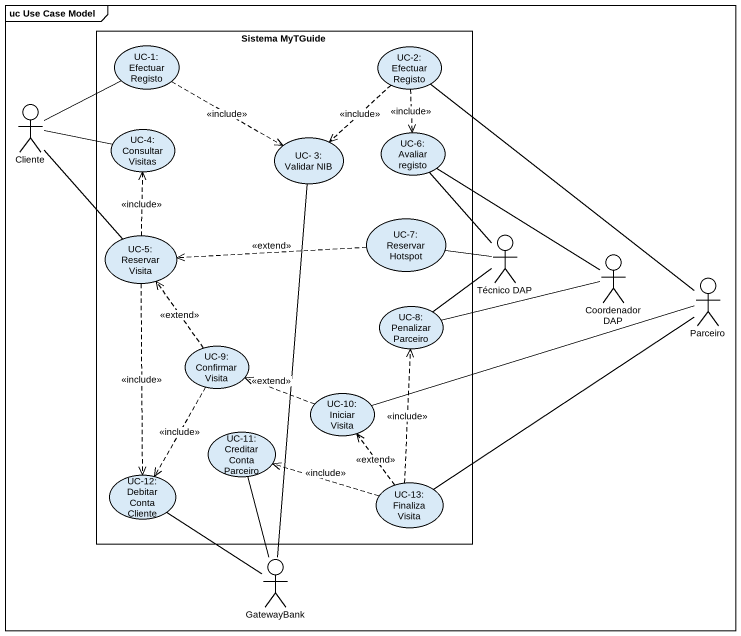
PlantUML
@startuml
mainframe uc Use Case Model
rectangle "Sistema MyTGuide" as Sistema_MyTGuide {
  usecase "UC-1: Efectuar Registo" as UC_1_Efectuar_Registo
  usecase "UC-2: Efectuar Registo" as UC_2_Efectuar_Registo
  usecase "UC-4: Consultar Visitas" as UC_4_Consultar_Visitas
  usecase "UC-6: Avaliar registo" as UC_6_Avaliar_registo
  usecase "UC- 3: Validar NIB" as UC_3_Validar_NIB
  usecase "UC-5: Reservar Visita" as UC_5_Reservar_Visita
  usecase "UC-7: Reservar Hotspot" as UC_7_Reservar_Hotspot
  usecase "UC-8: Penalizar Parceiro" as UC_8_Penalizar_Parceiro
  usecase "UC-9: Confirmar Visita" as UC_9_Confirmar_Visita
  usecase "UC-10: Iniciar Visita" as UC_10_Iniciar_Visita
  usecase "UC-11: Creditar Conta Parceiro" as UC_11_Creditar_Conta
  usecase "UC-12: Debitar Conta Cliente" as UC_12_Debitar_Conta_Cliente
  usecase "UC-13: Finaliza Visita" as UC_13_Finaliza_Visita
}
actor Cliente
actor "Técnico DAP" as Técnico_DAP
actor "Coordenador DAP" as Coordenador_DAP
actor Parceiro
actor GatewayBank
UC_1_Efectuar_Registo .right.> UC_3_Validar_NIB : <<include>>
UC_2_Efectuar_Registo ..> UC_6_Avaliar_registo : <<include>>
UC_2_Efectuar_Registo ..> UC_3_Validar_NIB : <<include>>
Cliente -up- UC_1_Efectuar_Registo
UC_4_Consultar_Visitas -left- Cliente
UC_5_Reservar_Visita -up- Cliente
UC_5_Reservar_Visita .up.> UC_4_Consultar_Visitas : <<include>>
UC_5_Reservar_Visita ..> UC_12_Debitar_Conta_Cliente : <<include>>
UC_7_Reservar_Hotspot .left.> UC_5_Reservar_Visita : <<extend>>
UC_7_Reservar_Hotspot -right- Técnico_DAP
Técnico_DAP -up- UC_6_Avaliar_registo
Coordenador_DAP -up- UC_6_Avaliar_registo
Parceiro -up- UC_2_Efectuar_Registo
Parceiro -left- UC_10_Iniciar_Visita
UC_8_Penalizar_Parceiro -right- Técnico_DAP
UC_8_Penalizar_Parceiro -right- Coordenador_DAP
UC_9_Confirmar_Visita .up.> UC_5_Reservar_Visita : <<extend>>
UC_9_Confirmar_Visita ..> UC_12_Debitar_Conta_Cliente : <<include>>
UC_10_Iniciar_Visita .left.> UC_9_Confirmar_Visita : <<extend>>
UC_13_Finaliza_Visita -up- Parceiro
UC_13_Finaliza_Visita .up.> UC_8_Penalizar_Parceiro : <<include>>
UC_13_Finaliza_Visita .up.> UC_10_Iniciar_Visita : <<extend>>
UC_13_Finaliza_Visita .left.> UC_11_Creditar_Conta : <<include>>
GatewayBank -up- UC_3_Validar_NIB
GatewayBank -up- UC_11_Creditar_Conta
GatewayBank -up- UC_12_Debitar_Conta_Cliente
@enduml
